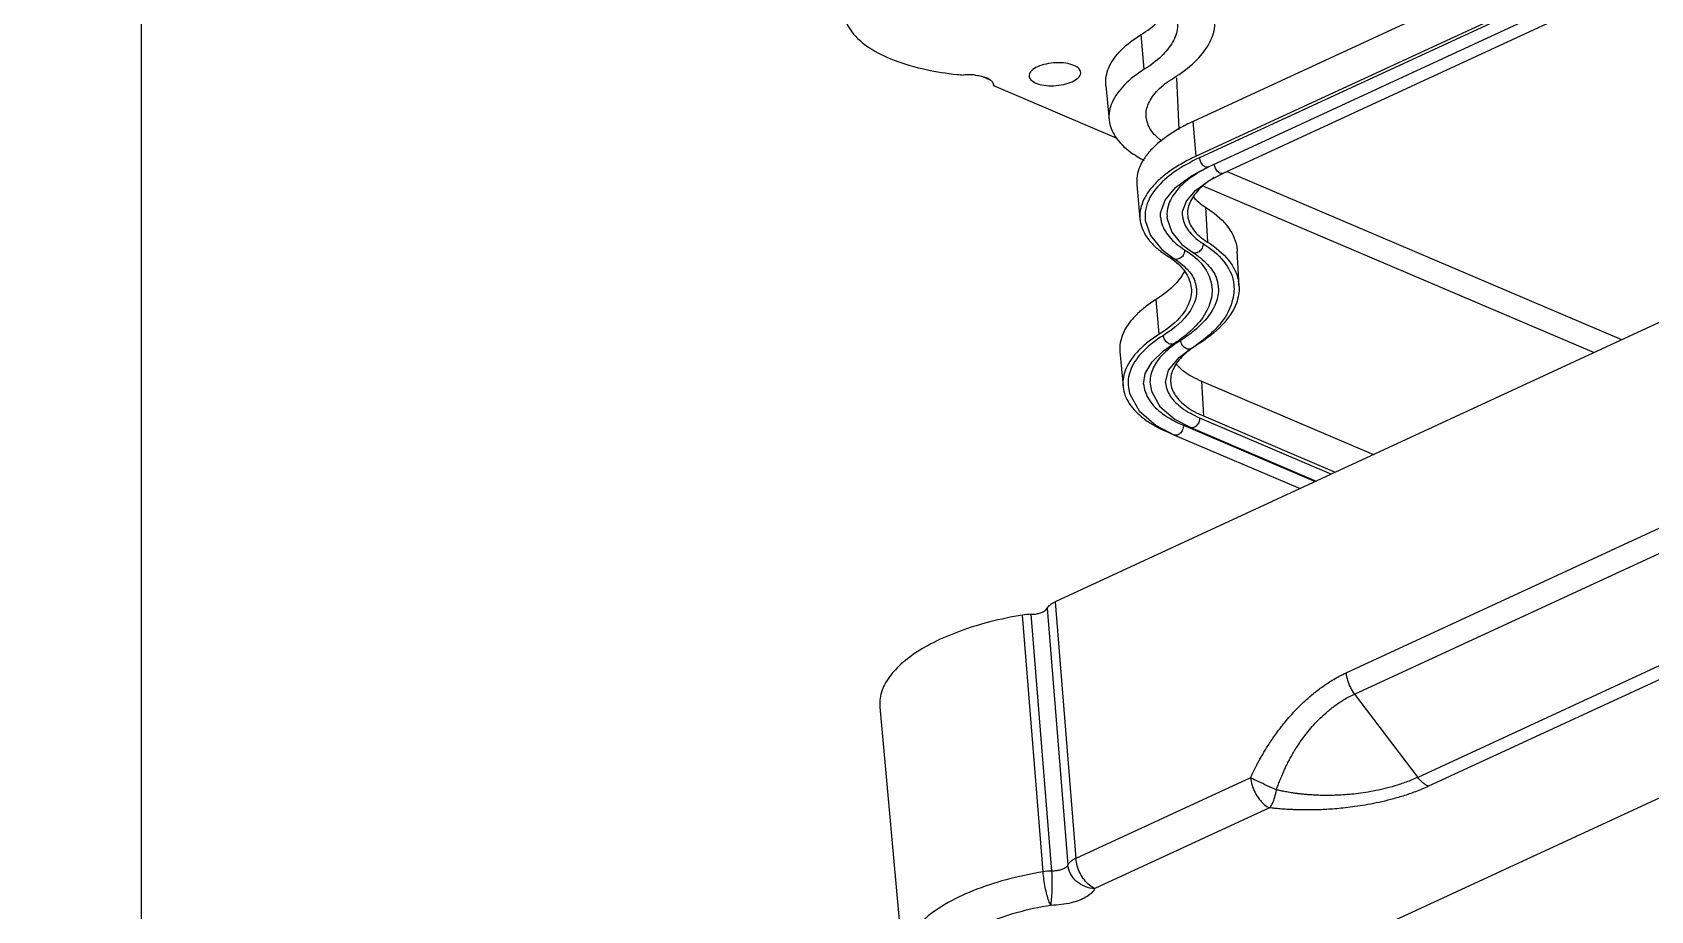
# Model space of a CAD drawing. Header units: millimetres. Extents: x -308 to 1490, y -1725 to -1095.
# Drawn here: x -99.9 to -37.3, y -1588.1 to -1554.2 of the extents above; entities that cross this region are included whole.
import ezdxf

# ---------------------------------------------------------------- set-up
doc = ezdxf.new("R2010")
doc.units = ezdxf.units.MM

# ---------------------------------------------------------------- blocks, each defined once
blk = doc.blocks.new('*u3')
for p, q in [((77.662, 39.468), (76.763, 49.318)), ((-5.116, 18.665), (59.796, 48.668)), ((62.583, 43.365), (69.344, 46.49)), ((71.005, 45.811), (71.805, 35.876)), ((71.345, 45.842), (72.148, 35.906)), ((63.319, 42.198), (70.08, 45.323)), ((70.882, 35.388), (70.08, 45.323)), ((71.186, 35.642), (70.385, 45.573)), ((8.558, 20.397), (56.444, 42.531)), ((8.971, 20.051), (56.857, 42.184)), ((59.302, 38.962), (56.857, 42.184)), ((59.302, 38.962), (11.416, 16.829)), ((59.625, 38.142), (11.739, 16.009)), ((1.774, 3.445), (70.882, 35.388)), ((65.632, 28.648), (60.78, 30.719)), ((65.919, 28.56), (60.819, 30.737)), ((66.258, 28.938), (61.407, 31.008)), ((65.146, 28.202), (60.045, 30.379)), ((65.293, 28.27), (60.192, 30.447)), ((65.224, 26.851), (58.562, 29.694)), ((66.97, 28.565), (66.258, 28.938)), ((66.509, 28.832), (66.259, 28.939)), ((65.224, 26.851), (65.146, 28.202)), ((66.234, 28.335), (65.632, 28.649)), ((68.376, 25.713), (68.254, 27.054)), ((65.14, 19.303), (50.031, 25.751)), ((48.964, 25.257), (64.211, 18.75)), ((65.628, 25.597), (65.629, 25.597)), ((66.298, 25.405), (66.299, 25.405)), ((66.851, 25.038), (66.967, 23.689)), ((63.764, 23.174), (63.835, 21.83)), ((66.284, 22.113), (66.284, 22.112)), ((66.757, 21.755), (66.284, 22.113)), ((65.066, 20.121), (64.991, 21.471)), ((65.57, 21.869), (65.571, 21.868)), ((65.973, 21.566), (65.57, 21.869)), ((65.955, 20.442), (65.952, 20.296)), ((66.803, 20.503), (66.8, 20.339)), ((67.72, 19.241), (67.599, 20.582)), ((6.104, -8.129), (64.393, 18.813)), ((64.92, 19.092), (64.393, 18.813)), ((64.393, 18.813), (64.393, 18.813)), ((6.676, -8.373), (64.965, 18.569)), ((7.004, -8.732), (65.293, 18.21)), ((64.965, 18.569), (64.965, 18.569)), ((7.138, -8.789), (65.428, 18.153)), ((65.428, 18.153), (65.541, 16.803)), ((66.19, 15.119), (66.098, 17.12)), ((68.479, 17.466), (73.254, 15.429)), ((7.251, -10.139), (65.541, 16.803)), ((68.92, 15.411), (68.79, 16.751)), ((73.255, 15.398), (73.254, 15.429)), ((73.254, 15.429), (73.259, 15.384)), ((73.688, 15.071), (73.434, 15.179)), ((67.43, 14.788), (67.554, 13.443))]:
    blk.add_line(p, q)
for points in [[(67.209, 26.954), (67.155, 27.248), (66.825, 27.836), (66.234, 28.335)], [(68.057, 27.014), (67.998, 27.338), (67.632, 27.998), (66.97, 28.565)], [(67.458, 26.973), (67.394, 26.553), (67.133, 26.112), (66.692, 25.682), (66.299, 25.405)], [(66.61, 26.912), (66.496, 26.432), (66.085, 25.934), (65.629, 25.597)], [(66.554, 20.479), (66.544, 20.57), (66.361, 21.094), (65.973, 21.566)], [(67.402, 20.54), (67.392, 20.638), (67.189, 21.223), (66.757, 21.755)], [(65.952, 20.296), (65.799, 19.887), (65.447, 19.477), (64.92, 19.092)], [(66.8, 20.339), (66.628, 19.853), (66.221, 19.367), (65.607, 18.911), (64.965, 18.569)]]:
    blk.add_lwpolyline(points)
for centre, radius, start, end in [((70.964, 48.136), 2.326, 271.0268, 279.4336), ((71.781, 38.127), 2.251, 270.6004, 279.39132), ((66.397, 26.899), 1.063, 4.01624, 7.43988), ((66.981, 26.939), 1.278, 5.16554, 6.48846), ((66.974, 26.938), 1.286, 1.99014, 5.15821), ((63.646, 28.301), 3.338, 306.22014, 308.14008), ((63.399, 28.644), 3.762, 302.03079, 306.16929), ((68.953, 20.289), 6.263, 122.06107, 124.54532), ((63.656, 29.062), 4.467, 302.02014, 305.81098), ((69.204, 20.762), 5.477, 122.04592, 125.14049), ((65.298, 23.242), 1.534, 181.94002, 182.55724), ((65.228, 23.237), 1.464, 182.50558, 189.81105), ((65.933, 23.289), 1.371, 181.40951, 183.70381), ((65.787, 23.298), 1.225, 184.54012, 200.90621), ((66.444, 23.343), 1.033, 184.52148, 187.20434), ((66.459, 23.345), 1.049, 187.21025, 200.88526), ((65.655, 20.427), 1.149, 3.80982, 13.03098), ((66.283, 20.462), 1.322, 5.17732, 13.38228), ((66.288, 20.463), 1.316, 2.52726, 5.17732), ((73.479, 15.424), 0.225, 186.65065, 190.17593), ((73.491, 15.426), 0.238, 190.24247, 203.91381), ((74.2, 17.332), 2.333, 264.695, 270.12378), ((74.202, 17.456), 2.458, 270.07042, 275.35893), ((73.305, 1.998), 13.06, 83.98188, 85.05026)]:
    blk.add_arc(centre, radius, start, end)
for points, start_tangent, end_tangent in [([(71.345, 45.842), (72.775, 46.149), (74.063, 46.578), (75.15, 47.109), (75.985, 47.718), (76.531, 48.376), (76.761, 49.053), (76.761, 49.318)], (0.986999, 0.160724), (-0.094165, 0.995557)), ([(71.051, 47.138), (72.376, 47.428), (73.563, 47.844)], (0.986999, 0.160724), (0.91799, 0.396604)), ([(69.344, 46.49), (69.483, 46.674), (69.692, 46.825), (69.949, 46.945), (70.261, 47.041), (70.636, 47.11), (71.051, 47.138)], (0.411291, 0.911504), (0.999963, 0.008584)), ([(71.051, 47.138), (71.015, 46.902), (70.993, 46.568), (70.99, 46.185), (71.005, 45.811)], (-0.255097, -0.966916), (0.065794, -0.997833)), ([(71.051, 47.138), (71.125, 46.968), (71.197, 46.728), (71.262, 46.442), (71.313, 46.137), (71.345, 45.842)], (0.484297, -0.874904), (0.075388, -0.997154)), ([(69.344, 46.49), (69.553, 46.359), (69.748, 46.155), (69.911, 45.898), (70.025, 45.611), (70.08, 45.323)], (0.919751, -0.392503), (0.084075, -0.996459)), ([(69.344, 46.49), (69.72, 46.41), (70.05, 46.209), (70.283, 45.915), (70.385, 45.573)], (0.999662, -0.026001), (0.085764, -0.996315)), ([(70.385, 45.573), (70.437, 45.644), (70.511, 45.7), (70.6, 45.743), (70.711, 45.777), (70.852, 45.802), (71.005, 45.811)], (0.394403, 0.918938), (0.999971, -0.007617)), ([(70.08, 45.323), (70.219, 45.399), (70.322, 45.483), (70.385, 45.573)], (0.9096, 0.415485), (0.423612, 0.905844)), ([(56.444, 42.531), (56.94, 42.739), (57.426, 42.907), (57.898, 43.043), (58.352, 43.153), (58.783, 43.239), (59.188, 43.305), (59.563, 43.355), (59.909, 43.391), (60.225, 43.416), (60.513, 43.433), (60.776, 43.442), (61.015, 43.446), (61.232, 43.447), (61.429, 43.444), (61.608, 43.438), (61.772, 43.431), (61.92, 43.423), (62.054, 43.414), (62.176, 43.405), (62.286, 43.395), (62.389, 43.386), (62.487, 43.376), (62.583, 43.365)], (0.907731, 0.419553), (0.993411, -0.114606)), ([(62.583, 43.365), (62.476, 43.193), (62.385, 42.953), (62.319, 42.668)], (-0.597715, -0.801709), (-0.139615, -0.990206)), ([(63.319, 42.198), (63.264, 42.486), (63.149, 42.773), (62.987, 43.03), (62.792, 43.234), (62.583, 43.365)], (-0.084075, 0.996459), (-0.919751, 0.392503)), ([(56.857, 42.184), (57.304, 42.369), (57.742, 42.515), (58.168, 42.63), (58.577, 42.718), (58.965, 42.783), (59.329, 42.829), (59.666, 42.859), (59.975, 42.877), (60.257, 42.884), (60.513, 42.884), (60.745, 42.878), (60.956, 42.867), (61.147, 42.852), (61.319, 42.836), (61.475, 42.818), (61.618, 42.799), (61.747, 42.78), (61.863, 42.76), (61.968, 42.742), (62.064, 42.723), (62.153, 42.705), (62.237, 42.687), (62.319, 42.668)], (0.907735, 0.419544), (0.97375, -0.22762)), ([(62.319, 42.668), (62.289, 42.582), (62.258, 42.495), (62.224, 42.403), (62.185, 42.304), (62.141, 42.194), (62.091, 42.075), (62.034, 41.947), (61.969, 41.808), (61.895, 41.656), (61.81, 41.492), (61.712, 41.315), (61.599, 41.125), (61.47, 40.922), (61.32, 40.705), (61.144, 40.473), (60.936, 40.222), (60.692, 39.96), (60.411, 39.696), (60.09, 39.436), (59.722, 39.187), (59.302, 38.962)], (-0.323402, -0.946262), (-0.90772, -0.419576)), ([(62.319, 42.668), (62.675, 42.509), (63.027, 42.344), (63.319, 42.198)], (0.897028, -0.441973), (0.833193, -0.552982)), ([(56.444, 42.531), (56.588, 42.45), (56.727, 42.333), (56.857, 42.184)], (0.919751, -0.392503), (0.604402, -0.796679)), ([(63.319, 42.198), (63.275, 42.103), (63.23, 42.008), (63.181, 41.908), (63.126, 41.799), (63.064, 41.679), (62.995, 41.549), (62.917, 41.409), (62.83, 41.257), (62.73, 41.092), (62.617, 40.913), (62.49, 40.72), (62.345, 40.513), (62.182, 40.292), (61.995, 40.056), (61.78, 39.803), (61.527, 39.53), (61.234, 39.244), (60.903, 38.956), (60.529, 38.67), (60.105, 38.395), (59.625, 38.142)], (-0.41635, -0.909204), (-0.90772, -0.419575)), ([(72.148, 35.906), (73.403, 36.17), (74.559, 36.527), (75.576, 36.965), (76.419, 37.468), (77.061, 38.02), (77.479, 38.602), (77.66, 39.195), (77.661, 39.468)], (0.986457, 0.164021), (-0.091577, 0.995798)), ([(59.625, 38.142), (59.571, 38.425), (59.46, 38.708), (59.302, 38.962)], (-0.084075, 0.996459), (-0.604402, 0.796679)), ([(71.805, 35.876), (71.639, 35.864), (71.479, 35.831), (71.342, 35.78), (71.242, 35.715), (71.186, 35.642)], (-0.999946, -0.010393), (-0.415014, -0.909815)), ([(71.186, 35.642), (71.076, 35.507), (70.882, 35.388)], (-0.415014, -0.909815), (-0.907726, -0.419563)), ([(65.919, 28.56), (65.95, 28.737), (66.054, 28.886), (66.19, 28.949), (66.257, 28.936)], (-0.071538, 0.997438), (0.92317, -0.384392)), ([(68.251, 27.083), (68.178, 27.393), (68.011, 27.721), (67.757, 28.033), (67.418, 28.325), (67, 28.593), (66.509, 28.832)], (-0.112982, 0.993597), (-0.919751, 0.392503)), ([(66.412, 26.88), (66.41, 26.915), (66.354, 27.161), (66.233, 27.398), (66.05, 27.624), (65.804, 27.835), (65.501, 28.029), (65.146, 28.202)], (-0.052502, 0.998621), (-0.919751, 0.392503)), ([(65.293, 28.27), (65.324, 28.448), (65.428, 28.596), (65.564, 28.659), (65.631, 28.647)], (-0.071538, 0.997438), (0.92335, -0.38396)), ([(66.61, 26.912), (66.609, 26.93), (66.426, 27.433), (65.979, 27.888), (65.293, 28.27)], (-0.070016, 0.997546), (-0.919751, 0.392503)), ([(67.452, 27.036), (67.243, 27.581), (66.721, 28.113), (65.919, 28.56)], (-0.129257, 0.991611), (-0.919751, 0.392503)), ([(66.269, 25.44), (66.705, 25.812), (67.106, 26.389), (67.209, 26.954)], (0.810213, 0.586135), (-0.068547, 0.997648)), ([(66.694, 25.083), (67.476, 25.701), (67.939, 26.365), (68.057, 27.014)], (0.847202, 0.53127), (-0.068435, 0.997656)), ([(66.851, 25.038), (67.293, 25.347), (67.657, 25.674), (67.939, 26.012), (68.134, 26.358), (68.24, 26.707), (68.259, 26.983)], (0.847202, 0.53127), (-0.034831, 0.999393)), ([(66.187, 26.206), (66.123, 26.275), (65.879, 26.486), (65.577, 26.678), (65.224, 26.851)], (-0.65879, 0.752327), (-0.919751, 0.392503)), ([(65.978, 25.916), (66.182, 26.161), (66.323, 26.411), (66.399, 26.664), (66.412, 26.88)], (0.696941, 0.717128), (-0.052502, 0.998621)), ([(65.708, 25.675), (65.713, 25.679), (65.978, 25.916)], (0.786388, 0.617732), (0.696941, 0.717128)), ([(66.967, 23.689), (67.411, 24), (67.776, 24.328), (68.059, 24.667), (68.255, 25.015), (68.361, 25.365), (68.376, 25.713)], (0.847202, 0.53127), (-0.090012, 0.995941)), ([(63.765, 23.19), (63.871, 23.835), (64.418, 24.675), (65.394, 25.455)], (-0.03386, 0.999427), (0.847202, 0.53127)), ([(63.966, 23.158), (63.966, 23.418), (64.188, 24.17), (64.752, 24.915), (65.402, 25.447)], (-0.07521, 0.997168), (0.823375, 0.567498)), ([(64.562, 23.255), (64.658, 23.822), (65.149, 24.574), (65.71, 25.063)], (-0.024689, 0.999695), (0.808535, 0.588448)), ([(64.814, 23.219), (64.813, 23.45), (65.01, 24.123), (65.513, 24.793), (66.052, 25.241)], (-0.075076, 0.997178), (0.81728, 0.576241)), ([(65.415, 23.262), (65.414, 23.472), (65.785, 24.306), (66.694, 25.083)], (-0.091892, 0.995769), (0.847202, 0.53127)), ([(65.63, 25.596), (65.697, 25.619), (65.843, 25.577), (65.968, 25.445), (66.024, 25.275)], (0.854993, 0.51864), (0.071538, -0.997438)), ([(65.71, 25.063), (66.024, 25.275)], (0.808535, 0.588448), (0.847202, 0.53127)), ([(66.299, 25.403), (66.366, 25.427), (66.512, 25.385), (66.637, 25.254), (66.694, 25.083)], (0.852934, 0.522018), (0.071538, -0.997438)), ([(65.616, 23.259), (65.614, 23.479), (65.972, 24.286), (66.851, 25.038)], (-0.106305, 0.994334), (0.847202, 0.53127)), ([(65.638, 21.932), (65.04, 22.557), (64.817, 23.219)], (-0.805624, 0.592427), (-0.091423, 0.995812)), ([(66.327, 22.151), (65.811, 22.693), (65.616, 23.259)], (-0.802961, 0.596031), (-0.106305, 0.994334)), ([(65.877, 22.607), (66.092, 22.94), (66.967, 23.689)], (0.451294, 0.892375), (0.847202, 0.53127)), ([(64.166, 22.184), (63.785, 22.988)], (-0.618762, 0.785579), (-0.171317, 0.985216)), ([(65.159, 21.529), (64.355, 22.223), (63.984, 23.006), (63.966, 23.158)], (-0.845425, 0.534094), (-0.064225, 0.997935)), ([(65.571, 21.868), (64.984, 22.341), (64.643, 22.86)], (-0.845425, 0.534094), (-0.35724, 0.934013)), ([(66.284, 22.112), (65.775, 22.523), (65.479, 22.971)], (-0.845425, 0.534094), (-0.356933, 0.93413)), ([(64.991, 21.471), (64.166, 22.184)], (-0.845425, 0.534094), (-0.618762, 0.785579)), ([(65.872, 21.773), (65.638, 21.932)], (-0.845425, 0.534094), (-0.805624, 0.592427)), ([(65.872, 21.773), (65.909, 21.947), (66.028, 22.088), (66.184, 22.141), (66.284, 22.112)], (-0.071538, 0.997438), (0.85536, -0.518035)), ([(66.544, 22.002), (66.327, 22.151)], (-0.845425, 0.534094), (-0.802961, 0.596031)), ([(67.568, 20.768), (67.442, 21.103), (67.227, 21.423), (66.926, 21.724), (66.544, 22.002)], (-0.231506, 0.972834), (-0.845425, 0.534094)), ([(65.066, 20.121), (64.239, 20.836), (63.857, 21.643), (63.837, 21.829)], (-0.845425, 0.534094), (-0.044624, 0.999004)), ([(65.757, 20.408), (65.732, 20.578), (65.641, 20.82), (65.485, 21.051), (65.267, 21.27), (64.991, 21.471)], (-0.053494, 0.998568), (-0.845425, 0.534094)), ([(65.159, 21.529), (65.195, 21.703), (65.314, 21.844), (65.47, 21.897), (65.57, 21.868)], (-0.071538, 0.997438), (0.855518, -0.517773)), ([(65.954, 20.442), (65.931, 20.598), (65.674, 21.091), (65.159, 21.529)], (-0.067375, 0.997728), (-0.845425, 0.534094)), ([(66.774, 20.686), (66.474, 21.261), (65.872, 21.773)], (-0.226655, 0.973975), (-0.845425, 0.534094)), ([(64.732, 18.979), (64.92, 19.104), (65.21, 19.336), (65.442, 19.577), (65.611, 19.825), (65.717, 20.078), (65.758, 20.33), (65.757, 20.408)], (0.848332, 0.529465), (-0.053494, 0.998568)), ([(64.962, 18.572), (65.581, 18.944), (66.188, 19.495), (66.509, 20.078), (66.552, 20.479)], (0.889738, 0.456472), (-0.062206, 0.998063)), ([(65.531, 19.735), (65.341, 19.921), (65.066, 20.121)], (-0.659547, 0.751663), (-0.845425, 0.534094)), ([(65.293, 18.21), (66.283, 18.773), (66.981, 19.407), (67.35, 20.077), (67.4, 20.54)], (0.907726, 0.419563), (-0.062282, 0.998059)), ([(65.428, 18.153), (65.971, 18.431), (66.447, 18.733), (66.847, 19.052), (67.167, 19.386), (67.402, 19.729), (67.548, 20.077), (67.604, 20.426), (67.603, 20.521)], (0.907726, 0.419563), (-0.044075, 0.999028)), ([(64.395, 18.81), (64.418, 18.819)], (0.897402, 0.441214), (0.965479, 0.26048)), ([(64.418, 18.819), (64.438, 18.823), (64.563, 18.769), (64.671, 18.629), (64.721, 18.454)], (0.965479, 0.26048), (0.071538, -0.997438)), ([(65.541, 16.803), (66.086, 17.082), (66.564, 17.385), (66.966, 17.706), (67.287, 18.04), (67.522, 18.385), (67.669, 18.735), (67.725, 19.084), (67.72, 19.241)], (0.907726, 0.419563), (-0.090221, 0.995922)), ([(64.967, 18.566), (65.01, 18.579), (65.135, 18.525), (65.243, 18.385), (65.293, 18.21)], (0.897356, 0.441308), (0.071538, -0.997438)), ([(68.79, 16.751), (68.556, 17.389), (67.974, 17.98), (67.435, 18.31)], (-0.096783, 0.995306), (-0.889881, 0.456192)), ([(66.762, 17.565), (67.182, 17.129), (67.361, 16.631), (67.364, 16.592)], (0.798089, -0.602539), (0.042776, -0.999085)), ([(67.364, 16.592), (67.269, 16.112), (66.906, 15.595), (66.304, 15.125)], (0.042776, -0.999085), (-0.848708, -0.528862)), ([(67.43, 14.788), (68.207, 15.4), (68.675, 16.071), (68.791, 16.743), (68.79, 16.751)], (0.847202, 0.53127), (-0.096783, 0.995306)), ([(66.304, 15.125), (65.476, 14.494), (64.935, 13.816), (64.705, 13.121), (64.701, 12.894)], (-0.848708, -0.528862), (0.055947, -0.998434)), ([(68.92, 15.411), (68.921, 15.4), (68.804, 14.727), (68.334, 14.055), (67.554, 13.443)], (0.097047, -0.99528), (-0.847986, -0.530019)), ([(70.216, 15.266), (69.985, 15.114), (69.892, 14.941), (69.893, 14.904)], (-0.907726, -0.419563), (0.127806, -0.991799)), ([(71.885, 15.046), (71.827, 15.183), (71.625, 15.319), (71.312, 15.403), (70.934, 15.423), (70.549, 15.374), (70.216, 15.266)], (-0.090605, 0.995887), (-0.907726, -0.419563)), ([(71.562, 14.691), (71.793, 14.844), (71.886, 15.016), (71.885, 15.046)], (0.907726, 0.419563), (-0.090605, 0.995887)), ([(73.448, 15.156), (73.34, 15.238), (73.274, 15.33)], (-0.864543, 0.502559), (-0.404829, 0.914392)), ([(73.597, 15.089), (73.448, 15.156)], (-0.943355, 0.331785), (-0.864543, 0.502559)), ([(73.984, 15.009), (73.779, 15.039), (73.597, 15.089)], (-0.995636, 0.093322), (-0.943355, 0.331785)), ([(66.15, 12.946), (66.15, 13.176), (66.334, 13.734), (66.769, 14.281), (67.43, 14.788)], (-0.092937, 0.995672), (0.847202, 0.53127)), ([(69.893, 14.904), (69.951, 14.774), (70.152, 14.638), (70.466, 14.554), (70.844, 14.535), (71.229, 14.583), (71.562, 14.691)], (0.127806, -0.991799), (0.907726, 0.419563)), ([(79.055, 12.596), (79.046, 12.669), (78.746, 13.337), (78.086, 13.939), (77.112, 14.433), (75.868, 14.798), (74.674, 14.986)], (-0.104015, 0.994576), (-0.994481, 0.104916)), ([(67.554, 13.443), (66.892, 12.937), (66.588, 12.595)], (-0.847986, -0.530019), (-0.590508, -0.807032))]:
    blk.add_spline(points, degree=3, dxfattribs=dict(start_tangent=start_tangent, end_tangent=end_tangent))
blk = doc.blocks.new('*u5')
at = {"layer": 'Defpoints', "color": 2}
for points in [[(0, 297.156), (-212.472, 297.156), (-212.472, 0), (0, 0)], [(0, 297.156), (212.472, 297.156), (212.472, 0), (0, 0)]]:
    blk.add_lwpolyline(points, close=True, dxfattribs=at)
blk.add_blockref('*u3', (-106.236, 148.578))

msp = doc.modelspace()

# ---------------------------------------------------------------- block references
at = {"rotation": 180}
msp.add_blockref('*u5', (-95.729, -1392.218), dxfattribs=at)

doc.saveas('drawing.dxf')
